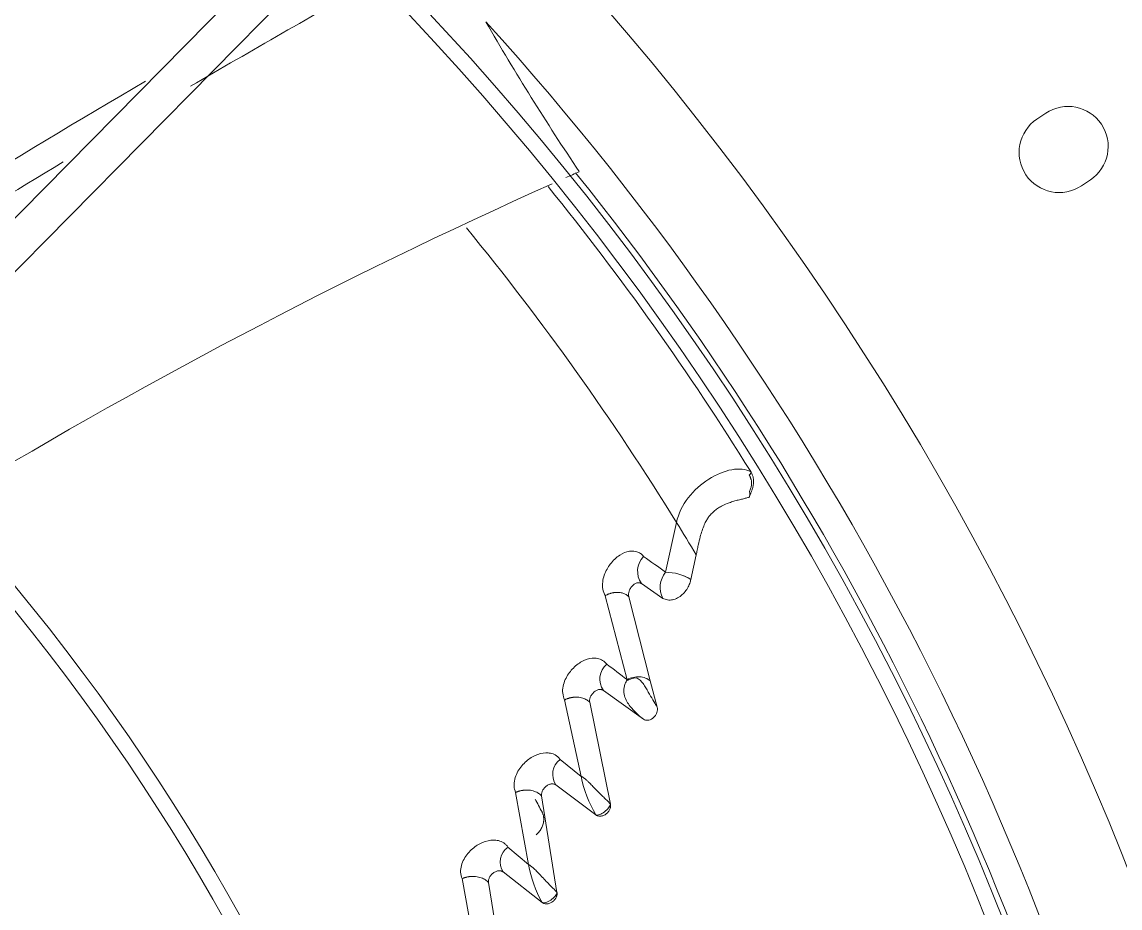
# Model space of a CAD drawing. Header units: millimetres. Extents: x 113490 to 142599, y -20467 to 115.
# Drawn here: x 130373.1 to 130548.3, y -11190.9 to -11049.6 of the extents above; entities that cross this region are included whole.
import ezdxf

# ---------------------------------------------------------------- set-up
doc = ezdxf.new("R2010")
doc.units = ezdxf.units.MM
doc.layers.add('DV3_0', color=7, linetype='Continuous')

msp = doc.modelspace()

# ---------------------------------------------------------------- linework, layer by layer
at = {"layer": 'DV3_0', "color": 7, "linetype": 'Continuous', "lineweight": 15}
for p, q in [((130419.36, -11032.9), (130266.62, -11187.79)), ((130270.94, -11191.95), (130423.66, -11037.08)), ((130536.42, -11064.19), (130535, -11065.13)), ((130542.11, -11075.78), (130543.53, -11074.83)), ((130489.14, -11125.41), (130489.13, -11125.42)), ((130477.53, -11129.47), (130475.79, -11137.41)), ((130480.66, -11134.62), (130479.81, -11138.56)), ((130475.34, -11141.56), (130471.94, -11139.2)), ((130466.13, -11141.15), (130469.65, -11154.53)), ((130469.92, -11141.31), (130473.33, -11154.74)), ((130469.65, -11154.53), (130469.56, -11154.73)), ((130473.33, -11154.74), (130474.44, -11158.93)), ((130472.26, -11160.84), (130465.86, -11156.25)), ((130459.68, -11157.76), (130462.32, -11169.95)), ((130463.69, -11158.13), (130466.98, -11174.37)), ((130462.32, -11169.95), (130458.96, -11167.25)), ((130451.86, -11172.51), (130453.93, -11184.02)), ((130464.68, -11176.1), (130458.29, -11171.32)), ((130456.02, -11173.05), (130458.46, -11188.45)), ((130453.93, -11184.02), (130450.65, -11181.24)), ((130443.34, -11186.26), (130444.92, -11194.99)), ((130456.08, -11190.05), (130449.89, -11185.2)), ((130447.54, -11186.85), (130449.63, -11200.04))]:
    msp.add_line(p, q, dxfattribs=at)
for centre, radius, start, end in [((130105.24, -11359.99), 551.5, 15.4775, 74.5225), ((130105.24, -11359.99), 456, 316.0129, 45.5635), ((130105.24, -11359.99), 477.5, 316.9802, 43.0198), ((130105.24, -11359.99), 453.5, 315.9918, 45.5613), ((131370.63, -12718.12), 1921.39, 119.33543, 120.34114), ((130800.13, -10846.16), 407.44, 209.9611, 213.9179), ((131324.82, -12646.64), 1840.9, 120.41446, 122.71107), ((130539.97, -11069.51), 6.4, 303.75, 123.75), ((130538.56, -11070.45), 6.4, 123.75, 303.75), ((131370.63, -12718.12), 1921.39, 121.04565, 122.66649), ((130814.25, -11871.46), 872.22, 113.81734, 113.97137), ((130105.24, -11359.99), 457, 12.0648, 38.7918), ((130814.25, -11871.46), 872.22, 114.12782, 121.39321), ((130104.95, -11360.29), 452.62, 31.8629, 38.9292), ((130105.24, -11359.99), 343.5, 315.6512, 45.622), ((130105.24, -11359.99), 346, 316.5062, 45.3204), ((130199.66, -11302.12), 327.14, 30.7976, 31.8538), ((130474.69, -11137.25), 3.37, 135.5263, 215.3895), ((130367.75, -11284.08), 182.17, 53.6224, 54.9817), ((130478.72, -11139.83), 3.8, 140.4176, 207.0601), ((130475.88, -11144.73), 7.32, 57.4467, 90.6656), ((130475.95, -11144.46), 7.05, 56.8109, 91.3014), ((130468.46, -11154.45), 3.16, 130.9121, 214.6491), ((130366.31, -11287.54), 168.44, 52.1547, 53.5467), ((130471.86, -11156.22), 2.74, 147.2142, 153.9637), ((130471.49, -11157.99), 3.78, 95.905, 120.715), ((130470.36, -11156.04), 1.96, 57.2613, 67.8559), ((130460.79, -11169.63), 3.01, 127.446, 214.0679), ((130482.09, -11165.9), 20.18, 191.5575, 210.3468), ((130080.06, -11375.42), 425.8, 27.9832, 28.2987), ((130452.3, -11183.61), 2.88, 124.7166, 213.5116), ((130472.38, -11180.84), 18.72, 189.7816, 209.4698)]:
    msp.add_arc(centre, radius, start, end, dxfattribs=at)
at = {"layer": 'DV3_0', "color": 7, "linetype": 'Continuous', "lineweight": 20}
for centre, radius, start, end in [((130105.24, -11359.99), 461.75, 11.9044, 42.2304), ((130107.26, -11358.1), 435.17, 31.6947, 39.3007)]:
    msp.add_arc(centre, radius, start, end, dxfattribs=at)
at = {"layer": 'DV3_0', "color": 7, "linetype": 'Continuous', "lineweight": 15}
for points, knots in [([(130477.53, -11129.47), (130477.82, -11128.05), (130478.5, -11126.71), (130480.32, -11124.35), (130481.46, -11123.33), (130483.88, -11121.79), (130485.16, -11121.26), (130487.52, -11120.84), (130488.59, -11120.94), (130489.37, -11121.36)], [0, 0, 0, 0, 0.25, 0.25, 0.5, 0.5, 0.75, 0.75, 1, 1, 1, 1]), ([(130489.37, -11121.36), (130489.44, -11121.42), (130489.45, -11121.51), (130489.36, -11121.72), (130489.26, -11121.84), (130489.13, -11121.92)], [0, 0, 0, 0, 0.5, 0.5, 1, 1, 1, 1]), ([(130489.37, -11121.36), (130489.4, -11121.43), (130489.48, -11121.56), (130489.57, -11121.76), (130489.66, -11121.96), (130489.73, -11122.18), (130489.78, -11122.39), (130489.81, -11122.61), (130489.82, -11122.83), (130489.82, -11123.14), (130489.78, -11123.54), (130489.65, -11124.02), (130489.49, -11124.49), (130489.31, -11124.95), (130489.19, -11125.26), (130489.13, -11125.42)], [0, 0, 0, 0, 0.053441, 0.106823, 0.159977, 0.212862, 0.265557, 0.318103, 0.370297, 0.421864, 0.536324, 0.651095, 0.76641, 0.882048, 1, 1, 1, 1]), ([(130489.13, -11121.92), (130489.16, -11121.97), (130489.22, -11122.07), (130489.29, -11122.22), (130489.35, -11122.38), (130489.4, -11122.53), (130489.45, -11122.68), (130489.48, -11122.87), (130489.51, -11123.13), (130489.49, -11123.51), (130489.38, -11123.98), (130489.25, -11124.33), (130489.18, -11124.52)], [0, 0, 0, 0, 0.065844, 0.129396, 0.190719, 0.249962, 0.307355, 0.36321, 0.475873, 0.588457, 0.784846, 1, 1, 1, 1]), ([(130489.14, -11125.41), (130489.15, -11125.4), (130489.16, -11125.39), (130489.17, -11125.37), (130489.17, -11125.34), (130489.18, -11125.3), (130489.19, -11125.25), (130489.2, -11125.17), (130489.2, -11125.07), (130489.2, -11124.92), (130489.2, -11124.73), (130489.19, -11124.59), (130489.18, -11124.52)], [0, 0, 0, 0, 0.045104, 0.093894, 0.147075, 0.205242, 0.268921, 0.338596, 0.464685, 0.615485, 0.788015, 1, 1, 1, 1]), ([(130480.66, -11134.62), (130480.72, -11134.38), (130480.82, -11133.86), (130481.03, -11132.89), (130481.27, -11131.85), (130481.59, -11130.76), (130481.91, -11129.89), (130482.27, -11129.17), (130482.6, -11128.65), (130483, -11128.15), (130483.48, -11127.68), (130484.07, -11127.22), (130484.78, -11126.79), (130485.53, -11126.45), (130486.19, -11126.22), (130486.65, -11126.07), (130487.02, -11125.97), (130487.38, -11125.88), (130487.72, -11125.8), (130488.04, -11125.72), (130488.35, -11125.64), (130488.64, -11125.57), (130488.9, -11125.49), (130489.05, -11125.44), (130489.13, -11125.42)], [0, 0, 0, 0, 0.040231, 0.086345, 0.160439, 0.21481, 0.272378, 0.313799, 0.35158, 0.380362, 0.430328, 0.47797, 0.529874, 0.605985, 0.666019, 0.700163, 0.735058, 0.770693, 0.807058, 0.844149, 0.881968, 0.92053, 0.959861, 1, 1, 1, 1]), ([(130472.28, -11134.89), (130472.22, -11134.81), (130472.1, -11134.66), (130471.8, -11134.41), (130471.17, -11134.04), (130469.96, -11133.95), (130468.36, -11134.6), (130467.17, -11135.75), (130466.41, -11136.91), (130465.97, -11137.87), (130465.71, -11138.97), (130465.69, -11140.15), (130465.98, -11140.81), (130466.13, -11141.15)], [0, 0, 0, 0, 0.027264, 0.054523, 0.113506, 0.240954, 0.387043, 0.554418, 0.629062, 0.712518, 0.803043, 0.898853, 1, 1, 1, 1]), ([(130471.94, -11139.2), (130471.91, -11139.19), (130471.86, -11139.16), (130471.78, -11139.12), (130471.7, -11139.09), (130471.57, -11139.07), (130471.41, -11139.06), (130471.2, -11139.1), (130470.98, -11139.19), (130470.67, -11139.37), (130470.39, -11139.64), (130470.16, -11139.98), (130470.04, -11140.23), (130469.95, -11140.47), (130469.9, -11140.7), (130469.88, -11140.91), (130469.88, -11141.12), (130469.91, -11141.24), (130469.92, -11141.31)], [0, 0, 0, 0, 0.029362, 0.058549, 0.087832, 0.117479, 0.179817, 0.243639, 0.313764, 0.385745, 0.542709, 0.6233, 0.703555, 0.766315, 0.828517, 0.887168, 0.943896, 1, 1, 1, 1]), ([(130479.81, -11138.56), (130479.79, -11138.65), (130479.71, -11138.98), (130479.39, -11139.87), (130478.68, -11140.85), (130477.72, -11141.53), (130476.91, -11141.82), (130476.08, -11141.86), (130475.59, -11141.66), (130475.34, -11141.56)], [0, 0, 0, 0, 0.040227, 0.156523, 0.425511, 0.56901, 0.708916, 0.851779, 1, 1, 1, 1]), ([(130466.13, -11141.15), (130466.18, -11141.12), (130466.26, -11141.08), (130466.39, -11141.01), (130466.52, -11140.95), (130466.66, -11140.89), (130466.79, -11140.84), (130466.92, -11140.8), (130467.05, -11140.76), (130467.18, -11140.72), (130467.31, -11140.69), (130467.43, -11140.67), (130467.55, -11140.65), (130467.67, -11140.63), (130467.79, -11140.62), (130467.9, -11140.61), (130468.02, -11140.61), (130468.12, -11140.61), (130468.23, -11140.61), (130468.33, -11140.62), (130468.49, -11140.64), (130468.71, -11140.67), (130468.98, -11140.74), (130469.23, -11140.84), (130469.48, -11140.96), (130469.72, -11141.11), (130469.85, -11141.24), (130469.92, -11141.31)], [0, 0, 0, 0, 0.033962, 0.067022, 0.09926, 0.130745, 0.161535, 0.191676, 0.221209, 0.250165, 0.278572, 0.30645, 0.333819, 0.360694, 0.387087, 0.413011, 0.438473, 0.463484, 0.488049, 0.512176, 0.535866, 0.604535, 0.676059, 0.750915, 0.829536, 0.912374, 1, 1, 1, 1]), ([(130466.39, -11152.06), (130466.29, -11151.94), (130466.1, -11151.7), (130465.74, -11151.44), (130465.35, -11151.25), (130464.94, -11151.13), (130464.52, -11151.09), (130463.69, -11151.11), (130462.38, -11151.54), (130461.11, -11152.56), (130460.27, -11153.61), (130459.74, -11154.53), (130459.4, -11155.59), (130459.3, -11156.74), (130459.55, -11157.42), (130459.68, -11157.76)], [0, 0, 0, 0, 0.044448, 0.08732, 0.128788, 0.169031, 0.208035, 0.245711, 0.394808, 0.553958, 0.628764, 0.712553, 0.803274, 0.899084, 1, 1, 1, 1]), ([(130469.4, -11155.01), (130469.23, -11155.35), (130469.15, -11155.71), (130469.11, -11156.41), (130469.15, -11156.76), (130469.32, -11157.41), (130469.45, -11157.71), (130469.76, -11158.28), (130469.94, -11158.54), (130470.33, -11159.03), (130470.53, -11159.26), (130470.93, -11159.67), (130471.13, -11159.86), (130471.7, -11160.37), (130472.04, -11160.65), (130472.26, -11160.84)], [0, 0, 0, 0, 0.125, 0.125, 0.25, 0.25, 0.375, 0.375, 0.5, 0.5, 0.625, 0.625, 0.75, 0.75, 1, 1, 1, 1]), ([(130469.65, -11154.53), (130470.23, -11154.2), (130470.96, -11154.03), (130472.31, -11154.11), (130472.93, -11154.35), (130473.33, -11154.74)], [0, 0, 0, 0, 0.5, 0.5, 1, 1, 1, 1]), ([(130474.44, -11158.93), (130474.3, -11158.66), (130474.11, -11158.35), (130473.69, -11157.66), (130473.46, -11157.26), (130473.09, -11156.62), (130472.96, -11156.4), (130472.7, -11155.94), (130472.56, -11155.71), (130472.27, -11155.27), (130472.12, -11155.05), (130471.8, -11154.68), (130471.62, -11154.52), (130471.42, -11154.39)], [0, 0, 0, 0, 0.25, 0.25, 0.5, 0.5, 0.625, 0.625, 0.75, 0.75, 0.875, 0.875, 1, 1, 1, 1]), ([(130465.86, -11156.25), (130465.84, -11156.23), (130465.79, -11156.2), (130465.7, -11156.16), (130465.62, -11156.13), (130465.49, -11156.1), (130465.32, -11156.08), (130465.1, -11156.11), (130464.87, -11156.18), (130464.56, -11156.34), (130464.27, -11156.58), (130464.02, -11156.87), (130463.88, -11157.1), (130463.78, -11157.32), (130463.71, -11157.52), (130463.67, -11157.73), (130463.66, -11157.94), (130463.68, -11158.07), (130463.69, -11158.13)], [0, 0, 0, 0, 0.030086, 0.060141, 0.090432, 0.121217, 0.185591, 0.251321, 0.32233, 0.394829, 0.548781, 0.625513, 0.701915, 0.762387, 0.822068, 0.88272, 0.941531, 1, 1, 1, 1]), ([(130459.68, -11157.76), (130459.72, -11157.74), (130459.81, -11157.69), (130459.95, -11157.63), (130460.08, -11157.57), (130460.21, -11157.53), (130460.34, -11157.49), (130460.47, -11157.45), (130460.59, -11157.42), (130460.71, -11157.39), (130460.82, -11157.37), (130460.92, -11157.36), (130461.03, -11157.34), (130461.12, -11157.33), (130461.21, -11157.32), (130461.3, -11157.32), (130461.38, -11157.31), (130461.46, -11157.31), (130461.53, -11157.31), (130461.59, -11157.31), (130461.65, -11157.32), (130461.85, -11157.32), (130462.16, -11157.36), (130462.57, -11157.46), (130462.92, -11157.59), (130463.22, -11157.75), (130463.48, -11157.93), (130463.62, -11158.07), (130463.69, -11158.13)], [0, 0, 0, 0, 0.032977, 0.064623, 0.095011, 0.124194, 0.152217, 0.179111, 0.204897, 0.229593, 0.25321, 0.275753, 0.297227, 0.317632, 0.336967, 0.355229, 0.372416, 0.388523, 0.403544, 0.417476, 0.430311, 0.442045, 0.545349, 0.644314, 0.739144, 0.829909, 0.916758, 1, 1, 1, 1]), ([(130472.26, -11160.84), (130472.43, -11160.97), (130472.67, -11161.03), (130473.2, -11160.99), (130473.5, -11160.88), (130473.91, -11160.55), (130474.04, -11160.42), (130474.26, -11160.11), (130474.34, -11159.94), (130474.45, -11159.63), (130474.48, -11159.49), (130474.49, -11159.21), (130474.48, -11159.08), (130474.44, -11158.93)], [0, 0, 0, 0, 0.25, 0.25, 0.5, 0.5, 0.625, 0.625, 0.75, 0.75, 0.875, 0.875, 1, 1, 1, 1]), ([(130458.96, -11167.25), (130458.85, -11167.11), (130458.65, -11166.85), (130458.27, -11166.57), (130457.86, -11166.37), (130457.45, -11166.25), (130457.06, -11166.2), (130456.24, -11166.18), (130454.93, -11166.52), (130453.59, -11167.45), (130452.67, -11168.46), (130452.07, -11169.38), (130451.68, -11170.42), (130451.55, -11171.53), (130451.75, -11172.18), (130451.86, -11172.51)], [0, 0, 0, 0, 0.048624, 0.094156, 0.13685, 0.17668, 0.213406, 0.24691, 0.396876, 0.550422, 0.632436, 0.719781, 0.810754, 0.903952, 1, 1, 1, 1]), ([(130462.32, -11169.95), (130462.36, -11169.97), (130462.45, -11170.01), (130462.58, -11170.09), (130462.72, -11170.18), (130462.86, -11170.29), (130463.02, -11170.41), (130463.18, -11170.55), (130463.35, -11170.7), (130463.55, -11170.9), (130463.79, -11171.13), (130464.07, -11171.42), (130464.33, -11171.7), (130464.59, -11171.98), (130464.85, -11172.24), (130465.12, -11172.52), (130465.38, -11172.78), (130465.65, -11173.04), (130465.91, -11173.29), (130466.16, -11173.53), (130466.39, -11173.75), (130466.61, -11173.97), (130466.81, -11174.17), (130466.92, -11174.3), (130466.98, -11174.37)], [0, 0, 0, 0, 0.023498, 0.048897, 0.076254, 0.105618, 0.137034, 0.170541, 0.206177, 0.243975, 0.303434, 0.363525, 0.424255, 0.478728, 0.533775, 0.589597, 0.64577, 0.699948, 0.752412, 0.80346, 0.853406, 0.902578, 0.951321, 1, 1, 1, 1]), ([(130451.86, -11172.51), (130451.9, -11172.49), (130452, -11172.45), (130452.14, -11172.4), (130452.28, -11172.35), (130452.41, -11172.31), (130452.54, -11172.27), (130452.67, -11172.24), (130452.79, -11172.21), (130452.91, -11172.19), (130453.03, -11172.18), (130453.14, -11172.16), (130453.24, -11172.15), (130453.34, -11172.14), (130453.43, -11172.14), (130453.52, -11172.14), (130453.6, -11172.14), (130453.68, -11172.14), (130453.75, -11172.14), (130453.81, -11172.14), (130453.87, -11172.14), (130453.93, -11172.15), (130454.12, -11172.16), (130454.45, -11172.21), (130454.87, -11172.33), (130455.23, -11172.48), (130455.54, -11172.65), (130455.8, -11172.84), (130455.95, -11172.98), (130456.01, -11173.05)], [0, 0, 0, 0, 0.032244, 0.06322, 0.092989, 0.121598, 0.149081, 0.175465, 0.200767, 0.225002, 0.248177, 0.270297, 0.291365, 0.311381, 0.330344, 0.34825, 0.365097, 0.38088, 0.395595, 0.409237, 0.4218, 0.433281, 0.443674, 0.547844, 0.647183, 0.741916, 0.832156, 0.91808, 1, 1, 1, 1]), ([(130458.29, -11171.32), (130458.27, -11171.3), (130458.22, -11171.27), (130458.14, -11171.23), (130458.06, -11171.2), (130457.94, -11171.16), (130457.77, -11171.14), (130457.55, -11171.15), (130457.31, -11171.21), (130457, -11171.34), (130456.69, -11171.54), (130456.44, -11171.81), (130456.28, -11172.01), (130456.17, -11172.22), (130456.08, -11172.42), (130456.02, -11172.63), (130456, -11172.84), (130456.01, -11172.98), (130456.01, -11173.05)], [0, 0, 0, 0, 0.029381, 0.058602, 0.087885, 0.117452, 0.18253, 0.248896, 0.319951, 0.392261, 0.543681, 0.618373, 0.692652, 0.752848, 0.812262, 0.876397, 0.938375, 1, 1, 1, 1]), ([(130456.08, -11175.63), (130456.1, -11175.68), (130456.14, -11175.76), (130456.2, -11175.9), (130456.25, -11176.03), (130456.29, -11176.17), (130456.32, -11176.3), (130456.34, -11176.43), (130456.35, -11176.56), (130456.36, -11176.69), (130456.36, -11176.81), (130456.36, -11176.93), (130456.35, -11177.04), (130456.34, -11177.15), (130456.32, -11177.25), (130456.29, -11177.43), (130456.22, -11177.67), (130456.11, -11177.98), (130455.96, -11178.28), (130455.78, -11178.57), (130455.58, -11178.83), (130455.37, -11179.07), (130455.21, -11179.22), (130455.14, -11179.29)], [0, 0, 0, 0, 0.040689, 0.080596, 0.119529, 0.157341, 0.193932, 0.22923, 0.263193, 0.295792, 0.327014, 0.356851, 0.385297, 0.412348, 0.437993, 0.462221, 0.541843, 0.621089, 0.699698, 0.777369, 0.853621, 0.927915, 1, 1, 1, 1]), ([(130466.98, -11174.37), (130466.98, -11174.4), (130467, -11174.47), (130467.01, -11174.57), (130467.01, -11174.67), (130467, -11174.78), (130466.98, -11174.89), (130466.95, -11175.03), (130466.89, -11175.19), (130466.79, -11175.4), (130466.65, -11175.61), (130466.47, -11175.81), (130466.25, -11175.99), (130465.94, -11176.18), (130465.6, -11176.29), (130465.27, -11176.31), (130465.07, -11176.28), (130464.91, -11176.23), (130464.79, -11176.17), (130464.71, -11176.12), (130464.68, -11176.1)], [0, 0, 0, 0, 0.029941, 0.059776, 0.089719, 0.11998, 0.150766, 0.182271, 0.237743, 0.293712, 0.36616, 0.439193, 0.5137, 0.588322, 0.735295, 0.804201, 0.872533, 0.915894, 0.958168, 1, 1, 1, 1]), ([(130450.65, -11181.24), (130450.55, -11181.1), (130450.35, -11180.84), (130449.98, -11180.54), (130449.57, -11180.33), (130449.16, -11180.19), (130448.75, -11180.12), (130447.91, -11180.08), (130446.57, -11180.38), (130445.18, -11181.26), (130444.23, -11182.23), (130443.6, -11183.14), (130443.18, -11184.17), (130443.03, -11185.27), (130443.23, -11185.93), (130443.34, -11186.26)], [0, 0, 0, 0, 0.047879, 0.093131, 0.135924, 0.176323, 0.214246, 0.249573, 0.400331, 0.55084, 0.632619, 0.719752, 0.810618, 0.903787, 1, 1, 1, 1]), ([(130453.93, -11184.02), (130453.94, -11184.03), (130453.98, -11184.05), (130454.04, -11184.08), (130454.12, -11184.13), (130454.25, -11184.21), (130454.41, -11184.33), (130454.61, -11184.49), (130454.93, -11184.77), (130455.35, -11185.19), (130455.82, -11185.7), (130456.34, -11186.27), (130456.9, -11186.86), (130457.42, -11187.39), (130457.75, -11187.72), (130457.95, -11187.91), (130458.14, -11188.1), (130458.31, -11188.28), (130458.41, -11188.39), (130458.46, -11188.45)], [0, 0, 0, 0, 0.008246, 0.020454, 0.036664, 0.056913, 0.093951, 0.135263, 0.180965, 0.300632, 0.4172, 0.49772, 0.649549, 0.779717, 0.824321, 0.868366, 0.912135, 0.955916, 1, 1, 1, 1]), ([(130443.34, -11186.26), (130443.38, -11186.24), (130443.48, -11186.2), (130443.62, -11186.15), (130443.77, -11186.1), (130443.91, -11186.06), (130444.04, -11186.02), (130444.17, -11186), (130444.29, -11185.97), (130444.41, -11185.95), (130444.53, -11185.94), (130444.64, -11185.92), (130444.74, -11185.91), (130444.84, -11185.91), (130444.93, -11185.9), (130445.01, -11185.9), (130445.09, -11185.9), (130445.16, -11185.9), (130445.23, -11185.91), (130445.29, -11185.91), (130445.35, -11185.91), (130445.4, -11185.92), (130445.44, -11185.92), (130445.63, -11185.94), (130445.96, -11185.99), (130446.39, -11186.11), (130446.75, -11186.26), (130447.06, -11186.44), (130447.33, -11186.64), (130447.47, -11186.78), (130447.54, -11186.85)], [0, 0, 0, 0, 0.032464, 0.063613, 0.093501, 0.122168, 0.149645, 0.175954, 0.20111, 0.225125, 0.248005, 0.269755, 0.290377, 0.309869, 0.328231, 0.34546, 0.361553, 0.376506, 0.390315, 0.402975, 0.414482, 0.424831, 0.434019, 0.442041, 0.547052, 0.646947, 0.741997, 0.832361, 0.918252, 1, 1, 1, 1]), ([(130449.89, -11185.2), (130449.87, -11185.18), (130449.82, -11185.15), (130449.73, -11185.1), (130449.65, -11185.07), (130449.52, -11185.03), (130449.34, -11185), (130449.11, -11185.01), (130448.87, -11185.06), (130448.55, -11185.18), (130448.24, -11185.38), (130447.98, -11185.64), (130447.82, -11185.84), (130447.7, -11186.03), (130447.62, -11186.23), (130447.55, -11186.43), (130447.52, -11186.65), (130447.54, -11186.78), (130447.54, -11186.85)], [0, 0, 0, 0, 0.030729, 0.061465, 0.092461, 0.123966, 0.190052, 0.257414, 0.329029, 0.401758, 0.552091, 0.624447, 0.696235, 0.754669, 0.81231, 0.876246, 0.93817, 1, 1, 1, 1]), ([(130458.46, -11188.45), (130458.47, -11188.48), (130458.48, -11188.55), (130458.48, -11188.65), (130458.48, -11188.76), (130458.46, -11188.86), (130458.44, -11188.97), (130458.4, -11189.11), (130458.34, -11189.27), (130458.23, -11189.46), (130458.08, -11189.66), (130457.89, -11189.85), (130457.67, -11190.01), (130457.35, -11190.19), (130457, -11190.28), (130456.68, -11190.28), (130456.47, -11190.25), (130456.31, -11190.19), (130456.19, -11190.13), (130456.11, -11190.08), (130456.08, -11190.05)], [0, 0, 0, 0, 0.030327, 0.060484, 0.090695, 0.121183, 0.152165, 0.183847, 0.238646, 0.294034, 0.364857, 0.436394, 0.510055, 0.584088, 0.731546, 0.801326, 0.870591, 0.914573, 0.957501, 1, 1, 1, 1])]:
    msp.add_open_spline(points, degree=3, knots=knots, dxfattribs=at)
at = {"layer": 'DV3_0', "color": 7, "linetype": 'Continuous', "lineweight": 20}
msp.add_open_spline([(130466.98, -11174.37), (130466.96, -11174.53), (130466.76, -11174.96), (130466.05, -11175.66), (130465.22, -11176.12), (130464.8, -11176.15), (130464.68, -11176.1)], degree=3, dxfattribs=at)
msp.add_open_spline([(130458.46, -11188.45), (130458.44, -11188.62), (130458.33, -11188.83), (130457.97, -11189.27), (130457.72, -11189.49), (130457.2, -11189.85), (130456.92, -11189.99), (130456.42, -11190.13), (130456.21, -11190.13), (130456.08, -11190.05)], degree=3, knots=[0, 0, 0, 0, 0.25, 0.25, 0.5, 0.5, 0.75, 0.75, 1, 1, 1, 1], dxfattribs=at)

doc.saveas('drawing.dxf')
